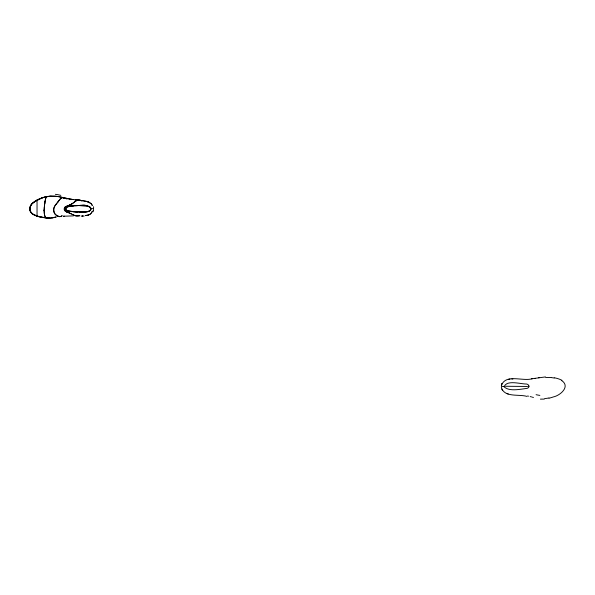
<?xml version="1.0" encoding="UTF-8"?>
<svg xmlns="http://www.w3.org/2000/svg" width="595" height="595" viewBox="0 0 595 595"><rect width="100%" height="100%" fill="white"/><g stroke="black" fill="none" stroke-linecap="round" stroke-linejoin="round"><path stroke-width="0.89" d="M52.843 217.822A25.035 25.035 0 0 1 46.38 217.911A7.594 3.198 90 0 1 46.172 217.859L45.964 217.74A5.928 2.499 -90 0 1 45.822 217.644A4.886 2.06 -90 0 1 45.064 216.543L44.997 216.372A5.638 2.38 -90 0 1 44.766 215.71L44.737 215.628A6.262 2.64 -90 0 1 44.551 214.855L44.372 213.769A12.309 5.191 -90 0 1 44.335 213.486L44.171 209.842A17.337 7.311 -90 0 1 44.305 207.499L44.417 206.287M67.354 205.944L65.391 206.822L64.364 208.213A1.413 0.937 90 0 0 64.297 208.555L64.379 209.834M44.164 210.437L44.298 207.499M54.74 213.612L54.309 212.898A6.3 3.964 -90 0 1 53.929 211.976A3.771 2.373 -90 0 1 53.669 210.801L53.662 210.742A3.563 2.239 90 0 1 53.632 210.139L53.691 209.388A7.832 4.924 -90 0 1 54.443 206.71L54.562 206.51A8.397 5.281 90 0 1 54.926 205.87L55.008 205.736M29.862 208.577L29.854 208.771A6.567 6.567 0 0 0 30.285 211.121C33.937 217.168 42.223 217.406 48.604 218.075A23.406 23.406 0 0 0 53.974 217.517L56.309 216.915M65.383 209.589L65.361 209.537A1.569 1.569 0 0 1 65.257 209.209L65.725 207.729A2.908 2.908 0 0 1 66.253 207.238L71.779 205.959M64.282 208.696L64.431 208.079A2.707 1.792 90 0 1 64.773 207.387L64.803 207.372M53.691 209.388L54.309 212.898M44.313 207.343L44.35 206.934M44.402 206.383L44.484 205.684M44.424 206.16L44.677 204.115M53.639 209.715L53.788 208.748A7.475 4.73 90 0 1 54.509 206.547L55.157 205.468A25.02 15.82 90 0 1 56.116 204.189L58.035 201.839M48.143 217.487L48.128 217.562A16.191 6.82 -90 0 1 46.983 217.986A8.605 3.63 -90 0 1 46.722 218.001A6.419 2.707 -90 0 1 46.469 217.963A6.538 2.752 90 0 0 46.722 218.001A8.367 3.525 90 0 0 46.983 217.986L48.031 217.532M44.692 204.025L44.759 203.542M44.714 203.847L44.967 202.144M44.751 203.587L44.826 203.111M44.856 202.895L45.027 201.772M45.019 201.824L45.458 199.37A14.979 6.314 -90 0 1 45.562 198.886L45.808 197.927A4.061 1.711 -90 0 1 46.157 197.124L46.901 196.454L48.069 196.476L46.492 196.7L45.584 198.775M45.056 201.608L45.123 201.184M45.108 201.251L45.198 200.76A27.928 11.774 -90 0 1 45.51 199.102L45.57 198.849M93.616 209.44L92.879 211.865M30.04 207.276L29.862 208.54A6.634 6.634 0 0 0 30.085 210.593M501.354 385.664L501.57 384.757L501.362 385.657C505.557 373.385 522.752 381.678 532.146 378.747L531.677 378.799L545.503 376.918M51.423 196.209A28.173 28.173 0 0 0 49.065 196.365L47.005 196.67A32.837 32.837 0 0 0 39.746 198.856C35.38 200.879 29.624 203.765 29.876 209.358M93.251 210.942L93.393 210.451M30.129 206.993L31.937 203.899L35.224 201.251M91.927 212.11L92.18 211.567M55.268 205.334L55.469 205.037A10.085 6.344 90 0 1 55.707 204.71L56.116 204.204M59.009 200.545L60.586 198.566A8.159 5.132 90 0 1 61.173 198.031A5.831 3.667 -90 0 1 62.401 197.473L63.903 197.771M58.957 200.619L57.611 202.374L57.856 202.069M58.652 201.036L59.545 199.838M91.28 213.084L91.63 212.616M58.541 201.192L58.265 201.541M56.287 203.988L57.365 202.687A8.769 5.519 90 0 0 57.551 202.464M65.874 207.551L66.03 207.417A3.748 3.748 0 0 1 67.48 206.651L68.559 206.405M33.32 202.456C28.664 205.163 28.56 212.601 33.774 214.743A25.496 25.496 0 0 0 39.017 216.632M74.271 202.181L72.947 203.17A32.338 21.375 90 0 1 69.808 205.044M74.301 202.159L75.26 201.422A34.056 22.506 -90 0 1 75.981 200.917L76.153 200.798A13.023 8.605 90 0 1 76.591 200.522L76.822 200.403A9.557 6.314 -90 0 1 77.848 200.024L78.101 199.972A8.947 5.913 -90 0 1 79.217 199.935L79.44 199.972A8.568 5.66 -90 0 1 80.645 200.396L81.612 200.827M33.513 202.307L41.843 197.994A34.413 33.573 3.1 0 1 42.981 197.592L46.001 196.744M74.546 201.965L73.483 202.783M74.918 201.683L77.097 200.277A8.866 5.861 -90 0 1 78.272 199.935L78.466 199.913A6.924 4.574 -90 0 1 79.053 199.935L80.63 200.351M73.059 203.096L71.943 203.854M89.957 214.245L90.44 213.895M71.846 203.914L69.474 205.156L69.86 204.992M65.42 206.807L66.722 206.19A41.367 27.34 -90 0 0 67.294 205.982L69.459 205.163L68.96 205.349M89.443 214.542L85.375 215.591A19.933 19.933 0 0 0 88.082 215.286M67.451 205.907L67.949 205.706M68.871 205.379L68.603 205.483M88.06 215.152L88.737 214.936A5.749 5.749 0 0 0 91.578 212.705M58.503 216.268L57.462 216.573L58.042 216.401A68.708 68.708 0 0 1 58.622 216.238M55.997 216.996L52.836 217.755M85.197 211.909C96.122 211.166 88.744 203.527 81.396 205.558M549.029 398.234L552.041 397.378A34.413 33.558 2.8 0 0 553.179 396.969C560.126 395.66 570.65 386.579 561.777 380.622M539.137 377.691L538.668 377.795M68.633 206.391L72.791 205.877M535.247 378.375L534.838 378.442M80.637 212.036C96.688 213.434 91.771 203.066 78.785 205.55M545.801 377.542L550.858 377.528M87.049 211.716L89.391 211.121L90.604 210.057A2.536 2.536 0 0 0 90.931 208.927L90.931 208.689A2.417 2.417 0 0 0 90.314 207.201A2.276 2.276 0 0 0 89.971 206.889L89.138 206.458M70.56 206.123L67.897 206.666A2.625 2.618 0 0 0 66 208.57M48.946 217.48L44.365 217.472M70.656 206.078L74.68 205.736M508.859 379.238L509.885 379.119M86.312 211.813L85.866 211.857A32.145 32.137 90 0 1 84.512 211.954L83.679 211.999M64.26 216.141L63.39 216.23L73.408 215.888M71.958 205.944L73.959 205.781M505.46 386.267L527.534 386.453M501.451 386.415L503.653 386.4M93.504 208.674L92.775 208.689M46.908 217.971L46.536 217.971A5.496 2.321 -90 0 1 44.543 214.877L44.513 214.661A7.133 3.005 -90 0 1 44.402 213.969L44.283 212.995M73.133 205.84L74.316 205.758M74.896 205.721L79.075 205.535M74.784 205.721L75.543 205.684M85.048 211.932L84.133 211.976M544.365 399.096L540.409 399.141M75.461 205.684L78.339 205.565M75.677 205.669L78.8 205.55M84.044 211.976L77.662 211.976M82.214 216.067L81.188 216.074M83.806 211.984L75.55 211.842L68.462 211.017A4.552 4.544 0 0 1 68.194 210.942L67.897 210.846A2.834 2.834 0 0 1 67.339 210.593L67.064 210.414A2.432 2.432 0 0 1 66.7 210.117L66.61 210.013A1.659 1.659 0 0 1 66.253 209.47A1.666 1.666 0 0 1 66.201 209.18A2.283 2.283 0 0 0 66.142 208.86L66.09 208.629M84.185 216L82.073 216.074L82.988 216.052M51.423 196.209L54.628 196.231A30.137 30.137 0 0 1 58.013 196.551L62.378 197.421A5.764 3.622 90 0 1 63.717 197.808L64.052 197.971A26.21 16.482 90 0 1 64.424 198.202L64.788 198.433M512.897 378.993L511.849 379.015M503.69 386.393C508.68 391.897 519.859 389.271 527.14 388.349A2.544 2.536 0 0 0 529.044 386.222M90.715 208.733L91.942 208.681M80.213 205.528L79.038 205.55L89.094 206.487M80.697 212.058L79.328 212.036M80.451 205.543L80.927 205.55M93.103 208.585L93.482 208.6M77.685 211.976L74.152 211.79M77.231 211.961L75.059 211.842M74.353 211.805L72.88 211.708M73.884 211.775L66.454 210.593A2.99 2.99 0 0 1 65.867 210.161L65.264 209.187M72.233 211.656L70.113 211.456A24.581 24.573 90 0 1 68.016 211.121L67.347 210.942A3.659 3.659 0 0 1 66.826 210.756L66.424 210.563M78.696 200.225L76.532 199.994M79.923 200.351L83.441 200.812M78.436 200.203L74.635 199.764M76.643 200.002L74.844 199.786M80.236 200.403L86.758 201.437M551.342 377.58L554.213 378.026M43.643 217.398L37.954 216.26L33.208 214.334M73.46 199.608L66.796 198.41M526.939 396.404C518.952 393.935 504.01 397.899 501.317 387.159M84.215 200.939L85.249 201.125A23.317 23.317 0 0 1 86.558 201.4M68.462 198.745L71.274 199.266A76.978 76.978 0 0 0 73.654 199.63M68.313 198.715L59.485 196.804A34.198 34.198 0 0 0 35.105 201.095M70.009 199.623L69.303 199.481M66.595 198.366L64.193 197.838M527.601 395.965L528.546 396.173M67.183 199.013L66.246 198.797M530.182 396.575L531.588 396.947M64.84 198.447L63.434 198.076M533.47 397.46L532.294 397.14M61.553 197.555L62.497 197.815M508.256 393.979L507.185 393.674M87.086 201.534L89.205 202.345A8.04 8.04 0 0 1 90.596 203.267L91.013 203.631A5.467 5.467 0 0 1 92.292 205.528L92.039 205.044M87.346 201.616L91.02 203.631M87.896 201.787L88.164 201.883A10.108 10.108 0 0 1 88.692 202.099L89.205 202.345M68.358 212.579L66.893 212.006M68.432 212.608L74.955 215.591A17.054 11.268 -90 0 0 75.208 215.673L75.87 215.836A15.091 9.966 -90 0 0 76.576 215.94L79.827 215.702A21.152 13.983 90 0 1 73.602 215.122M66.826 211.969L64.639 210.407A2.678 1.77 -90 0 1 64.349 209.611A2.224 1.473 90 0 1 64.282 209.269L64.282 209.195M69.451 213.04L66.774 211.954M69.503 213.062L70.597 213.553M66.633 211.887L66.216 211.694M73.646 215.063L72.255 214.364M70.634 213.568L71.407 213.94M55.484 214.46A10.175 6.404 90 0 0 55.952 214.914L57.931 216.208A9.252 5.853 -90 0 0 62.215 215.695A8.375 5.266 -90 0 1 61.583 216.067L61.345 216.201A9.156 5.757 -90 0 1 60.489 216.513M66.454 210.578L66.484 210.593A2.633 2.633 0 0 1 65.338 209.693M57.767 216.126L57.812 216.149A11.93 7.504 90 0 0 58.555 216.468A7.69 4.834 90 0 0 59.455 216.632A9.803 6.166 90 0 0 60.474 216.513M57.708 216.097L57.336 215.888A14.429 9.126 90 0 1 54.703 213.694M80.645 200.396L80.853 200.508A25.02 16.526 -90 0 1 81.381 200.827M66.134 211.649L65.242 211.076A2.908 1.919 90 0 1 64.312 209.901M33.075 214.349L32.628 214.051A6.404 6.404 0 0 1 30.025 210.608M45.822 217.644L45.964 217.74A6.344 2.678 -90 0 0 46.098 217.829L46.172 217.859A7.646 3.22 -90 0 0 46.388 217.941L45.034 217.8A48.969 48.969 0 0 1 39.092 216.699M55.387 214.364L55.335 214.312A13.447 8.456 90 0 1 55.023 213.947L54.874 213.761A6.173 3.882 90 0 1 54.376 212.995M91.414 204.063L91.749 204.539M64.848 198.447L62.43 197.51L60.281 198.916A21.346 13.499 -90 0 0 59.545 199.838M502.366 390.134L501.801 389.071M528.858 386.162L528.866 386.2A2.283 2.283 0 0 1 528.791 385.872A1.659 1.659 0 0 0 528.434 385.039L528.315 384.935A2.432 2.432 0 0 0 527.936 384.608L527.713 384.474A2.834 2.834 0 0 0 527.163 384.199L526.798 384.087A4.552 4.544 0 0 0 526.568 384.028C520.573 384.095 507.223 379.744 504.285 386.386M93.452 206.718L93.675 207.9M65.219 208.919L65.219 208.934A1.108 1.108 0 0 1 65.219 208.466L65.398 208.161A3.027 3.027 0 0 1 65.867 207.551M44.275 212.928L44.253 212.616A9.691 4.083 -90 0 1 44.216 212.14A10.755 4.529 -90 0 1 44.171 211.017M44.164 210.6L44.171 210.92A12.049 5.08 -90 0 1 44.171 209.842M37.039 199.987L37.039 216.141M539.873 395.392A27.214 17.002 8 0 1 536.088 394.686M548.947 397.929A24.507 23.971 12.8 0 1 544.708 398.546M554.25 377.78A26.187 25.89 -38.6 0 1 561.948 380.302M64.788 207.358A3.451 2.283 90 0 1 65.413 206.792M92.143 211.537A7.928 7.928 0 0 1 91.927 212.028M87.22 201.579A13.514 13.514 0 0 1 87.896 201.787M46.023 196.848A24.507 24.239 12.3 0 1 50.791 196.172M55.365 194.312A27.214 22.29 5.8 0 1 60.809 195.391M501.905 383.723L501.756 384.117L501.905 383.723"/></g></svg>
